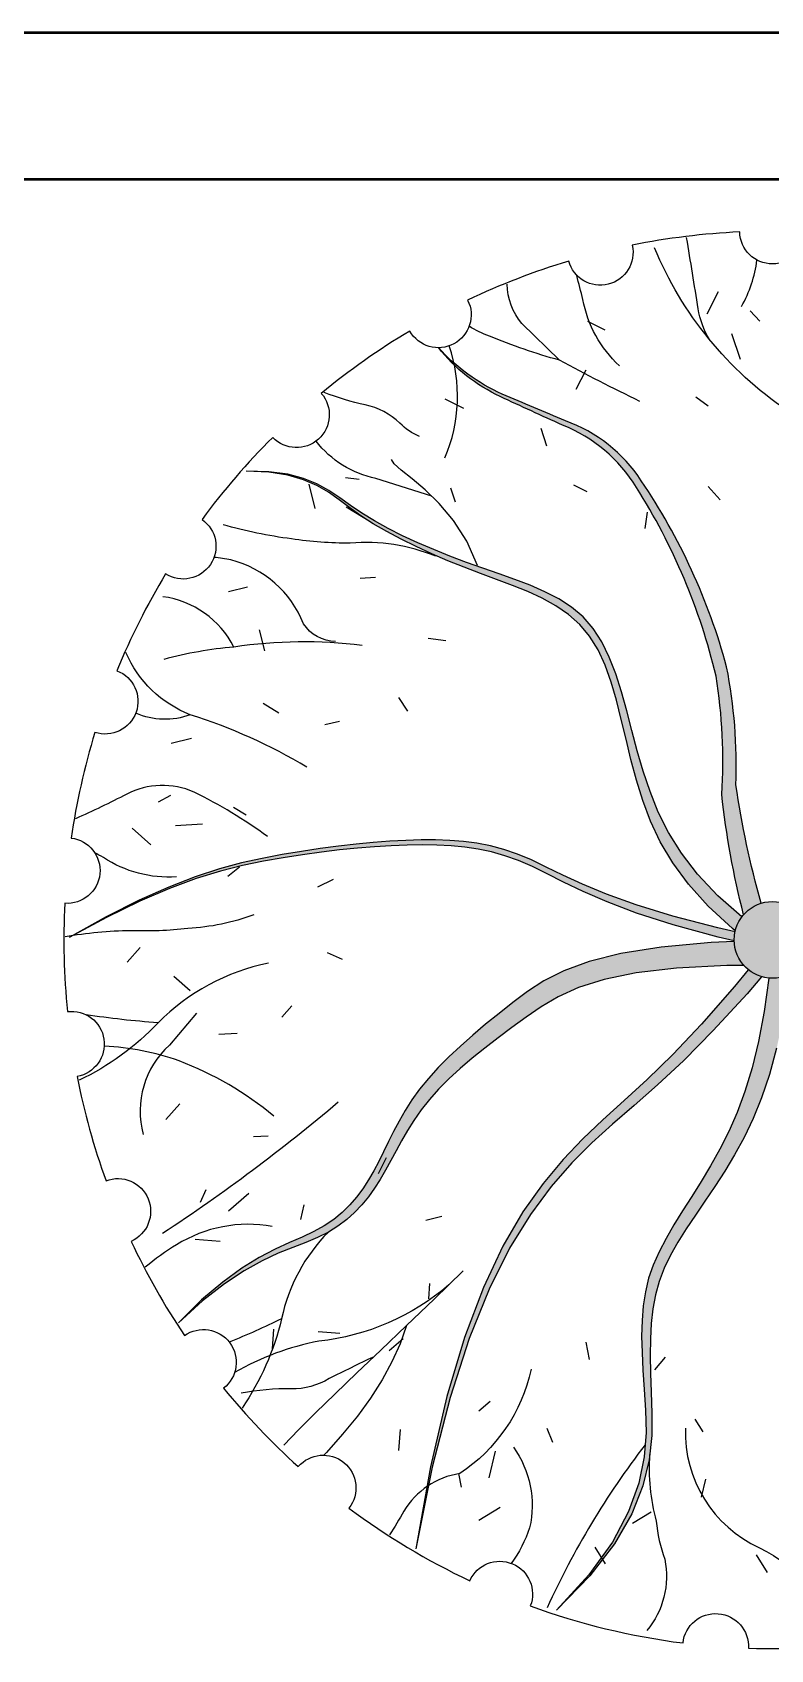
# Model space of a CAD drawing. Header units: millimetres. Extents: x 44692 to 659456, y -26273 to 96111.
# Drawn here: x 249103 to 250359, y 33752 to 36504 of the extents above; entities that cross this region are included whole.
import ezdxf

# ---------------------------------------------------------------- set-up
doc = ezdxf.new("R2010")
doc.units = ezdxf.units.MM
doc.header["$LTSCALE"] = 100
doc.layers.add('Paredes', color=7, linetype='Continuous', lineweight=50)
doc.layers.add('Tree', color=7, linetype='Continuous')

msp = doc.modelspace()

# ---------------------------------------------------------------- hatches: boundary and pattern name
at = {"layer": 'Tree', "true_color": 0x58ba48}
h = msp.add_hatch(color=85, dxfattribs=at)
h.dxf.hatch_style = 1
h.paths.add_polyline_path([(250313.3171580118, 35002.3013123068, -0.140019061588322), (250343.3763457659, 35021.90146235887, -0.0340435231405072), (250300.4431083499, 35223.37358324624, 0.05762779572593946), (250284.5465270616, 35424.30215109149, 0.08307395437007058), (250139.1551863997, 35741.03201303729, 0.16295893780334), (250010.3666661168, 35843.0434780552, -0.004167166116581813), (249902.7360817842, 35888.41353065573, -0.103299147914586), (249793.9235588554, 35967.49871635417, 0.116597600692826), (249899.2596199295, 35884.27656301615, 0.00416716611644378), (250005.4285208058, 35835.58417303006, -0.1629589378028835), (250130.985208204, 35729.62031031642, -0.0830739543700715), (250266.4650769521, 35408.52584983531, -0.05762779572593858), (250276.1108308777, 35207.20036683768, 0.03441688328855973)])
h = msp.add_hatch(color=85, dxfattribs=at)
h.dxf.hatch_style = 1
h.paths.add_polyline_path([(250269.5332119857, 35034.75628282306), (250235.1769718534, 35071.15729525606), (250207.5294359698, 35106.92850765433), (250185.5195164857, 35142.21518734789), (250168.0761255515, 35177.16260166653), (250154.1281753182, 35211.91601794017), (250142.6045779361, 35246.62070349853), (250132.5287241085, 35281.32347321724), (250123.3019187495, 35315.67733215318), (250114.419945325, 35349.23683290865), (250105.3785873023, 35381.55652808602), (250095.6736281477, 35412.19097028771), (250084.8008513275, 35440.69471211609), (250072.2560403085, 35466.62230617353), (250057.5349785571, 35489.52830506249), (250040.2673113666, 35509.12624347282), (250020.6181313366, 35525.76558444513), (249998.8863928938, 35539.95477310759), (249975.3710504645, 35552.20225458836), (249950.3710584753, 35563.01647401556), (249924.1853713527, 35572.90587651743), (249897.1129435229, 35582.37890722205), (249869.4527294128, 35591.94401125755), (249841.5055260941, 35602.01790608963), (249813.5795012223, 35612.65039853353), (249785.9846650976, 35623.79956774201), (249759.0310280207, 35635.42349286778), (249733.0286002922, 35647.48025306356), (249708.2873922129, 35659.92792748209), (249685.1174140833, 35672.72459527616), (249663.8286762041, 35685.8283355984), (249644.474446154, 35699.12077745383), (249626.0810206246, 35712.17774925612), (249607.417953586, 35724.49862927117), (249587.2547990076, 35735.58279576496), (249564.3611108594, 35744.92962700327), (249537.5064431108, 35752.03850125209), (249505.460349732, 35756.40879677735), (249466.9923846927, 35757.53989184488), (249505.4254552497, 35755.54921410138), (249537.3658535994, 35750.46369179978), (249564.0549086189, 35742.75631772396), (249586.7339491845, 35732.90008465783), (249606.6443041731, 35721.36798538496), (249625.0273024616, 35708.63301268935), (249643.1242729271, 35695.16815935475), (249662.176544446, 35681.44641816495), (249683.1670584498, 35667.87008976653), (249706.0452065873, 35654.55870625644), (249730.5019930621, 35641.56110759459), (249756.2284220778, 35628.92613374073), (249782.9154978381, 35616.70262465454), (249810.2542245459, 35604.93942029592), (249837.935606405, 35593.68536062459), (249865.650647619, 35582.98928560038), (249893.0901442098, 35572.80828925081), (249919.9440594745, 35562.73248187426), (249945.9021485279, 35552.26022783714), (249970.6541664858, 35540.88989150576), (249993.8898684636, 35528.11983724632), (250015.2990095765, 35513.44842942512), (250034.57134494, 35496.37403240847), (250051.3966296691, 35476.39501056257), (250065.6020009492, 35453.16567843736), (250077.5641242433, 35426.96415131756), (250087.7970470842, 35398.22449467152), (250096.8148170043, 35367.38077396744), (250105.1314815367, 35334.86705467378), (250113.2610882139, 35301.11740225863), (250121.7176845685, 35266.56588219049), (250131.0153181333, 35231.64655993768), (250141.7602907039, 35196.69296125611), (250154.9279211244, 35161.63645305138), (250171.585782503, 35126.30786251726), (250192.801447947, 35090.53801684713), (250219.6424905636, 35054.15774323464), (250253.1764834606, 35016.99786887313), (250294.4709997455, 34978.88922095608), (250299.2372219317, 34975.15911485093, -0.1007067667586986), (250310.4054301209, 34998.69524996222)])
h = msp.add_hatch(color=85, dxfattribs=at)
h.dxf.hatch_style = 1
h.paths.add_polyline_path([(250298.8461839124, 34973.48252116954), (250269.7312449578, 34979.86980250342), (250193.1169084868, 34999.7638835808), (250130.6069418818, 35018.92873990102), (250079.9951400436, 35037.12707959978), (250039.0752978726, 35054.12161081259), (250005.6412102694, 35069.67504167509), (249977.4866721348, 35083.55008032292), (249952.4054783693, 35095.5094348916), (249928.5169720375, 35105.38599391902), (249905.2426888607, 35113.29336755224), (249882.329712724, 35119.41534634056), (249859.5251275127, 35123.93572083337), (249836.5760171124, 35127.03828157996), (249813.229465408, 35128.90681912967), (249789.2325562852, 35129.72512403177), (249764.3323736289, 35129.67698683562), (249738.3260919778, 35128.91583986881), (249711.2112484834, 35127.47368257184), (249683.0354709498, 35125.35215616321), (249653.8463871821, 35122.55290186172), (249623.6916249846, 35119.077560886), (249592.618812162, 35114.92777445463), (249560.6755765185, 35110.10518378632), (249527.9095458591, 35104.61143009983), (249494.2195948903, 35098.30569589974), (249458.9095859262, 35090.47732883492), (249421.1346281836, 35080.27321784037), (249380.0498308789, 35066.84025185103), (249334.810303228, 35049.32531980188), (249284.5711544479, 35026.87531062773), (249228.4874937547, 34998.63711326366), (249165.714430365, 34963.75761664449), (249228.9755651575, 34997.74387263872), (249285.4538363633, 35025.18431120522), (249336.006141773, 35046.9199823439), (249381.4893791769, 35063.79193605446), (249422.7604463652, 35076.6412223368), (249460.6762411292, 35086.30889119063), (249496.093661259, 35093.63599261588), (249529.8696045447, 35099.46357661212), (249562.710211432, 35104.49235718204), (249594.7185929835, 35108.86170433923), (249625.8471029165, 35112.57065209972), (249656.0480949486, 35115.61823447971), (249685.2739227972, 35118.00348549552), (249713.4769401798, 35119.72543916335), (249740.6095008139, 35120.78312949917), (249766.6239584163, 35121.17559051963), (249791.5223220338, 35120.87079109029), (249815.5052220231, 35119.7124394763), (249838.8229440709, 35117.51317879233), (249861.7257738633, 35114.08565215317), (249884.463997086, 35109.24250267342), (249907.2878994253, 35102.79637346798), (249930.4477665669, 35094.55990765147), (249954.1938841975, 35084.34574833862), (249979.1030481916, 35072.03209772129), (250007.0580951794, 35057.75939429994), (250040.2683719805, 35041.7336356521), (250080.9432254142, 35024.16081935514), (250131.2920022993, 35005.24694298672), (250193.5240494551, 34985.19800412432), (250269.8487137009, 34964.22000034542), (250297.3510060854, 34957.77661344001, -0.00653398180445521), (250297.328695831, 34959.48378852943, -0.05404261010669364)])
h = msp.add_hatch(color=85, dxfattribs=at)
h.dxf.hatch_style = 1
h.paths.add_polyline_path([(250427.9836169686, 34959.48378852943, 1), (250297.3286958311, 34959.48378852943, 1)])
h = msp.add_hatch(color=85, dxfattribs=at)
h.dxf.hatch_style = 1
h.paths.add_polyline_path([(250172.8337008314, 34947.29787203934), (250104.5189028063, 34936.27666168589), (250050.3301397389, 34922.67644468197), (250007.5637229691, 34907.02709209306), (249973.5159638366, 34889.85847498463), (249945.4831736817, 34871.70046442196), (249920.7616638445, 34853.08293147058), (249897.1247920216, 34834.44664901512), (249874.2541013373, 34815.87599721714), (249852.3081812734, 34797.36625805763), (249831.4456213106, 34778.91271351737), (249811.8250109305, 34760.51064557729), (249793.6049396144, 34742.15533621821), (249776.9439968437, 34723.84206742107), (249762.0007720996, 34705.5661211667), (249748.857093217, 34687.33498921957), (249737.287741447, 34669.20500247859), (249726.9907363936, 34651.24470162607), (249717.6640976612, 34633.52262734457), (249709.0058448545, 34616.10732031646), (249700.7139975776, 34599.06732122416), (249692.4865754353, 34582.47117075014), (249684.0215980316, 34566.3874095769), (249675.0375495056, 34550.88189427416), (249665.3347721339, 34536.00974496144), (249654.734072727, 34521.82339764576), (249643.0562580962, 34508.37528833395), (249630.1221350525, 34495.71785303294), (249615.752510407, 34483.90352774963), (249599.7681909699, 34472.98474849098), (249581.989983553, 34463.01395126384), (249562.2347535355, 34453.81760024501), (249540.3036005723, 34444.31827229039), (249515.9936828865, 34433.21257242573), (249489.1021587017, 34419.19710567677), (249459.426186241, 34400.96847706933), (249426.7629237277, 34377.22329162913), (249390.9095293853, 34346.65815438196), (249351.6631614371, 34307.96967035349), (249392.5275309406, 34344.94506079933), (249429.6547668573, 34373.94957517213), (249463.3032438369, 34396.27674576198), (249493.7313365294, 34413.22010485908), (249521.1974195848, 34426.07318475339), (249545.9598676531, 34436.12951773503), (249568.2770553842, 34444.68263609407), (249588.4073574279, 34453.02607212069), (249606.5955506288, 34462.22776133499), (249623.0320206087, 34472.45325217741), (249637.8935551828, 34483.64249631851), (249651.3569421685, 34495.73544542865), (249663.5989693818, 34508.6720511785), (249674.7964246383, 34522.39226523846), (249685.1260957543, 34536.83603927913), (249694.7647705465, 34551.94332497094), (249703.9095679157, 34567.65051749546), (249712.8389311024, 34583.87978607843), (249721.8516344337, 34600.54974345678), (249731.2464522345, 34617.57900236712), (249741.3221588315, 34634.88617554639), (249752.3775285502, 34652.38987573136), (249764.7113357166, 34670.00871565885), (249778.6223546569, 34687.66130806563), (249794.3331901726, 34705.28174576298), (249811.7617689684, 34722.86604185945), (249830.7498482241, 34740.42568953834), (249851.1391851201, 34757.97218198249), (249872.7715368368, 34775.5170123753), (249895.4886605537, 34793.07167389961), (249919.1323134518, 34810.64765973859), (249943.5442527106, 34828.25646307537), (249969.0390369594, 34845.8001673007), (249997.8224306208, 34862.74321663619), (250032.5729995669, 34878.44064551101), (250075.9693096691, 34892.24748835457), (250130.6899267989, 34903.51877959604), (250199.4134168283, 34911.60955366465), (250284.8183456291, 34915.87484498967), (250314.0666679176, 34915.81756916714, -0.1745613051925293), (250297.3830706057, 34956.81894795779), (250257.9782224741, 34955.21020467701)])
h = msp.add_hatch(color=85, dxfattribs=at)
h.dxf.hatch_style = 1
h.paths.add_polyline_path([(250319.4678117303, 34867.82432610969), (250344.1450631666, 34896.83383616173, -0.09913028873554863), (250321.4506101678, 34908.79079035331), (250298.2074254655, 34880.19593292004), (250242.0080711034, 34816.19531020953), (250192.7748709581, 34764.48832538795), (250149.2246026801, 34722.08138344114), (250110.0740439192, 34685.98088935512), (250074.0399723263, 34653.19324811586), (250039.8391655511, 34620.72486470925), (250006.1884012442, 34585.58214412141), (249972.1025128447, 34544.91603724325), (249937.7885569481, 34496.455678587), (249903.751645939, 34438.07474856987), (249870.4968922014, 34367.64692760913), (249838.5294081203, 34283.04589612207), (249808.3543060799, 34182.14533452595), (249780.4766984648, 34062.81892323801), (249755.4016976594, 33922.94034267561), (249783.5969146811, 34062.22351718938), (249814.134668829, 34180.89701468909), (249846.5575001033, 34281.09791351591), (249880.4079485046, 34364.96329201145), (249915.2285540327, 34434.63022851705), (249950.5618566877, 34492.23580137421), (249985.9503964702, 34539.91708892425), (250020.9367133799, 34579.81116950881), (250055.364559547, 34614.19296930245), (250090.2825356186, 34645.88880581409), (250127.0404543715, 34677.86284438551), (250166.9881285825, 34713.07925035884), (250211.4753710279, 34754.50218907595), (250261.851994485, 34805.0958258789)])
h = msp.add_hatch(color=85, dxfattribs=at)
h.dxf.hatch_style = 1
h.paths.add_polyline_path([(250390.6295316187, 34882.6484827289), (250393.1063468657, 34901.68704982415, -0.1466419400419473), (250356.2954620821, 34894.46672406048), (250348.3514420856, 34837.44296041046), (250338.8335028981, 34786.68097202572), (250327.9223715235, 34741.67900622195), (250315.7559448387, 34701.62786709679), (250302.4721197205, 34665.71835874788), (250288.208793045, 34633.14128527276), (250273.1038616887, 34603.08745076895), (250257.3361579131, 34574.84490829165), (250241.2482555172, 34548.09070672541), (250225.2236636851, 34522.59914391217), (250209.6458916003, 34498.14451769389), (250194.8984484468, 34474.50112591261), (250181.3648434084, 34451.44326641018), (250169.4285856688, 34428.7452370285), (250159.4731844121, 34406.18133560986), (250151.7788179761, 34383.50839329695), (250146.2123413152, 34360.41337443735), (250142.5372785386, 34336.56577667922), (250140.5171537548, 34311.63509767124), (250139.9154910725, 34285.29083506151), (250140.4958146003, 34257.2024864985), (250142.0216484471, 34227.03954963068), (250144.2565167216, 34194.47152210631), (250146.6432540738, 34159.18926367065), (250147.3419373196, 34120.96908245672), (250144.1919538155, 34079.60864869389), (250135.0326909181, 34034.90563261202), (250117.7035359849, 33986.65770444088), (250090.0438763716, 33934.66253441003), (250049.8930994363, 33878.71779274914), (249995.0905925351, 33818.62114968797), (250051.7902823472, 33876.93123839591), (250093.7127488413, 33931.5609538541), (250123.0239776178, 33982.64330250885), (250141.8899542745, 34030.31129080594), (250152.4766644111, 34074.69792519197), (250156.9500936264, 34115.93621211301), (250157.4762275193, 34154.15915801509), (250156.2210516887, 34189.49976934458), (250155.0307112669, 34222.12267759496), (250154.4719895163, 34252.31901444947), (250154.7918292336, 34280.41153663861), (250156.2371732137, 34306.72300089303), (250159.0549642534, 34331.57616394324), (250163.4921451478, 34355.29378251997), (250169.7956586937, 34378.19861335374), (250178.2124476861, 34400.61341317507), (250188.8856175367, 34422.84679138799), (250201.5429241189, 34445.15076809), (250215.8082859209, 34467.76321605173), (250231.3056214315, 34490.9220080442), (250247.6588491405, 34514.86501683823), (250264.4918875351, 34539.8301152046), (250281.4286551058, 34566.05517591414), (250298.0930703395, 34593.77807173767), (250314.1530816592, 34623.33256303892), (250329.4527572178, 34655.43596055161), (250343.8801951016, 34690.90146260281), (250357.3234933971, 34730.5422675193), (250369.6707501911, 34775.17157362801), (250380.8100635697, 34825.60257925558)])

# ---------------------------------------------------------------- linework, layer by layer
at = {"layer": 'Paredes'}
for p, q in [((246357.4965816539, 36504.17299816339), (280365.567759114, 36504.17299816338)), ((246357.4965816539, 36254.17299816338), (280115.5677591141, 36254.17299816338))]:
    msp.add_line(p, q, dxfattribs=at)
at = {"layer": 'Tree', "color": 85, "true_color": 0x58ba48}
for points in [[(250418.437104433, 36164.48946066068, -0.9771344084684057), (250306.8752083666, 36164.48946066068, 0.03825928851596554), (250123.9237012595, 36141.92067855559, -0.9771344084683784), (250015.7063039357, 36114.80884404722, 0.03825928851593613), (249843.7241529811, 36048.4556705631, -0.9771344084701021), (249745.3397233495, 35995.85756546426, 0.03825928851596242), (249594.6385870597, 35889.69838592997, -0.9771344084690086), (249511.9860316968, 35814.76767296185, 0.03825928851591339), (249391.6016073597, 35675.16755027085, -0.9771344084715986), (249329.6365854507, 35582.39690451602, 0.0382592885159701), (249246.7868492749, 35417.72594443485, -0.9771344084695898), (249209.2246425637, 35312.67768275992, 0.03825928851592784), (249168.8770762481, 35132.80918142971, -0.9771344084700386), (249157.9698291948, 35021.78175862047, 0.03825928851596275), (249162.543581025, 34837.50022218061, -0.9771344084685398), (249178.9452673493, 34727.15058992178, 0.03825928851589282), (249228.1661055706, 34549.50512005798, -0.977134408471768), (249270.8933174742, 34446.44959125491, 0.03825928851590828), (249361.8100726042, 34286.09140619731, -0.9771344084698461), (249428.3009836656, 34196.50895590603, 0.03825928851597287), (249555.462493902, 34063.0527676163, -0.977134408466895), (249641.7304603603, 33992.3145557568, 0.04984636023428053), (249847.3975286286, 33868.76900888292, -0.9771344084688731), (249950.3657463319, 33825.83181292228, 0.05560074136262472), (250210.3008134235, 33762.84765607368, -0.9771344084677737), (250321.5025028436, 33753.88992622297, 0.04596090557338388), (250542.4361275643, 33766.65968330685, -0.9771344084659402)], [(250255.5128752603, 35981.22575950698, -0.09487929127110588), (250235.9979251395, 36033.46931802477, 0.003678638740105336), (250216.4347358943, 36154.82929492672, 0.003678638740105336)], [(250387.3330531736, 35860.73845854627, -0.1463330391408331), (250161.9573373548, 36137.41284734503, 4.068216872405228)], [(250309.7202890051, 36037.66936201181, 0.09999788612896528), (250336.1357528295, 36116.68965121611, 0.09999788612896528)], [(250000.1367818415, 35946.11523522052), (249936.016885887, 36008.37657365817, -0.1699887891293115), (249910.9944079139, 36075.83196380162, -0.1699887891293115)], [(250137.0449551045, 35876.02332209481, -0.01206623508506849), (250000.1367818415, 35946.11523522052, -0.03141018361026883), (249880.7393504156, 35987.10084077977, -0.05418321190635641), (249846.2812153518, 36004.01104371723, -0.05418321190635641)], [(250343.3763457659, 35021.90146235887, -0.0340435231405093), (250300.4431083499, 35223.37358324624, 0.0576277957259388), (250284.5465270616, 35424.30215109149, 0.0830739543700708), (250139.1551863997, 35741.03201303729, 0.162958937802869), (250010.3666661172, 35843.04347805504, -0.004167166116601735), (249902.7360817842, 35888.41353065578, -0.1032991479145188), (249793.9235588554, 35967.49871635417)], [(250313.3171580118, 35002.30131230685, -0.03441688328855501), (250276.1108308777, 35207.20036683768, 0.0576277957259388), (250266.4650769521, 35408.52584983531, 0.0830739543700708), (250130.985208204, 35729.62031031642, 0.162958937802869), (250005.4285208058, 35835.58417303006, -0.004167166116601735), (249899.2596199255, 35884.27656301804, -0.1165976006889923), (249793.9235588554, 35967.49871635417)], [(249805.0887970394, 35779.81112051238, 0.1845520339931323), (249812.2651062555, 35970.59955094628, 0.1845520339931323)], [(249761.5928628324, 35816.37343762208, -0.08936314730732264), (249728.3324720188, 35838.8183614731, 0.1423412172876668), (249669.5475325478, 35870.10555131118, -0.04408808452593267), (249599.7608933613, 35891.26831357385, -0.04408808452593267)], [(249782.5290782579, 35714.75687723558), (249687.4431869083, 35744.98777245186, -0.1833867004047375), (249585.8122188329, 35808.54706130358)], [(249789.446090638, 35612.54359255623, 0.1177708694785273), (249644.0046507106, 35634.76163003018, -0.03605382607637624), (249543.8311738426, 35642.03315298387, -0.03698803583189561), (249427.2963222603, 35665.99982068971)], [(249618.9343280781, 35467.52760102454, -0.2515943069704767), (249564.2933569483, 35497.5437572805, 0.2399273849801263), (249440.8130489394, 35606.16377182806, 0.008181159492485499), (249412.0387411239, 35610.58605538056, 0.008181159492485499)], [(249445.9135583496, 35457.95652713649, 0.2449098037590338), (249324.9778742087, 35543.64180334155, -1.347049373891924)], [(249664.4465672694, 35460.43185947607, 0.06870406845379579), (249445.9135583496, 35457.95652713649, 0.0430098045770262), (249326.7240071907, 35437.00500540902, -0.08888617599059573)], [(249570.2654432798, 35253.28539086076, 0.05857015781231719), (249371.6573969643, 35342.66851460745, -0.2009569569063995), (249262.1434486775, 35448.46575508943, 0.07530544526219696)], [(249371.6573969643, 35342.66851460745, -0.1934543971859791), (249278.7946812502, 35345.4183404729, 0.009271054038152185)], [(249502.9542784002, 35135.47240889638, 0.04182949228826992), (249377.9884624078, 35211.14666652382, 0.2264972251209593), (249263.4356022091, 35207.56633152457, -0.01443465669711541), (249176.1789004219, 35165.64708430778, -0.01443465669711541)], [(249348.0730393304, 35066.73395666639, -0.1639919496343657), (249223.7097602166, 35099.79949159062, -0.003702940827050839), (249208.751605724, 35108.08866835984, -0.003702940827050839)], [(249479.7319415995, 35002.44930688436, -0.07729798047233992), (249367.4221978217, 34979.0229978955, -0.03971891198606818), (249270.2611111584, 34975.18528582048, 0.03491285248905845), (249158.4129420379, 34964.94859797477, 0.03491285248905845)], [(249504.803565618, 34919.86175130282, 0.1481112706608062), (249316.6912527133, 34818.51856745259, -0.09218963162576765), (249182.3349090313, 34720.58352379677, -0.09218963162576765)], [(249316.6912527133, 34818.51856745259, -0.02207839247359881), (249194.0985931254, 34832.20081263096, -0.02207839247359881)], [(249382.1104080452, 34834.89057739302), (249335.9974778319, 34780.22779547729, 0.2822262566118592), (249291.3294375867, 34628.55124961213, -4.827061023014863)], [(249513.8578631103, 34659.70016857106, 0.08246095775844463), (249352.6473687333, 34753.61403591959, 0.07179669138663881), (249225.1485208728, 34778.54886638347, 0.07179669138663881)], [(249511.0670652498, 34471.80180309238, 0.1857569465264621), (249348.2736061097, 34440.55280719438, 0.0417327825022011), (249295.0445676563, 34402.31498191912, 0.0417327825022011)], [(249606.5955506288, 34462.22776133499, 0.1453428096833645), (249527.0751279636, 34314.7217252704, -0.09218963162506882), (249459.6320968, 34162.75351342817, -0.09218963162506882)], [(249811.4213223009, 34372.229604655, -0.1514149092063965), (249590.6525783357, 34276.46798954521, 0.08487535422749601), (249447.0010716801, 34223.03487472237, 0.08487535422749601)], [(249527.0751279636, 34314.7217252704, -0.01746042979560194), (249438.0372026312, 34274.81827080869, -0.01746042979560194)], [(249683.5853115341, 34249.57660843409, 0.00578039309179394), (249607.7310757058, 34212.85887487012, -0.1423412172876668), (249543.4798267711, 34195.35646455172, 0.05173126772115867), (249458.2950557568, 34187.96608693803, -47.27720597948539)], [(249951.7194481937, 34228.74172806368, -0.196417445124789), (249830.2429231171, 34051.12580458024, 0.2264972251209593), (249735.2430834578, 33987.01490813364, -0.007003095131649664), (249710.8644974464, 33946.86381203394, -0.007003095131649664)], [(250214.2660802537, 34128.39855758705, 0.3009048176655483), (250340.277903562, 33924.79096786747, -0.3523600041785352), (250431.4175598685, 33751.50000000007, -4.509688680372927)], [(249921.9089641178, 34095.99656276115, -0.2141089299274639), (249949.1848916723, 33958.84804755564, -0.07460262697671682), (249918.0015485202, 33898.34322720749, -0.07460262697671682)], [(250145.7669455676, 34100.2888655753, 0.05648352632811073), (249979.0520295323, 33822.76976659124, 1.795613927209891)], [(250153.4768692897, 34083.9183093262, 0.08537041341665494), (250164.6605993443, 33970.45348487682, 0.06382453976133153), (250179.1657352149, 33905.29020379616, -0.2290892978786882), (250148.665776707, 33783.85162278744, 47.27720597948539)]]:
    msp.add_lwpolyline(points, format="xyb", dxfattribs=at)
for points, elevation in [([(250102.1816191822, 35936.83842831563, -0.1639919496342749), (250039.9996980732, 36049.50148117183, -0.009175025580325971), (250029.631487541, 36090.58355036155, -0.009175025580325971)], 0.01603291549731447), ([(249623.351535862, 34683.17776550964, -0.03065246127469261), (249324.4260733743, 34459.89512786957, -4.068216872405228)], -0.02118039114021618)]:
    msp.add_lwpolyline(points, format="xyb", dxfattribs=dict(at, elevation=elevation))
for points in [[(250270.0367043284, 36062.29321601408), (250250.7920094025, 36024.32177314255)], [(250047.4418270566, 36012.7099317008), (250077.2346701216, 35997.61031650529)], [(250324.7652294697, 36030.14181919656), (250340.8035067375, 36012.77037069379)], [(250293.1078673426, 35991.80351614719), (250307.4729400449, 35947.91367571154)], [(250044.7200429605, 35929.46644424043), (250027.9986912934, 35896.47377524729)], [(249804.9291674095, 35880.61493444968), (249836.7158258533, 35864.50481331062)], [(250232.14368314, 35883.64722545115), (250253.0121325192, 35868.40534734963)], [(249968.1850766415, 35830.40800644285), (249977.9863703249, 35800.46195432414)], [(250310.4054301209, 34998.69524996222), (250269.5332119857, 35034.75628282306), (250235.1769718534, 35071.15729525606), (250207.5294359698, 35106.92850765433), (250185.5195164857, 35142.21518734789), (250168.0761255515, 35177.16260166653), (250154.1281753182, 35211.91601794017), (250142.6045779361, 35246.62070349853), (250132.5287241085, 35281.32347321724), (250123.3019187495, 35315.67733215318), (250114.419945325, 35349.23683290865), (250105.3785873023, 35381.55652808602), (250095.6736281477, 35412.19097028771), (250084.8008513275, 35440.69471211609), (250072.2560403085, 35466.62230617353), (250057.5349785571, 35489.52830506249), (250040.2673113666, 35509.12624347282), (250020.6181313366, 35525.76558444513), (249998.8863928938, 35539.95477310759), (249975.3710504645, 35552.20225458836), (249950.3710584753, 35563.01647401556), (249924.1853713527, 35572.90587651743), (249897.1129435229, 35582.37890722205), (249869.4527294128, 35591.94401125755), (249841.5055260941, 35602.01790608963), (249813.5795012223, 35612.65039853353), (249785.9846650976, 35623.79956774201), (249759.0310280207, 35635.42349286778), (249733.0286002922, 35647.48025306356), (249708.2873922129, 35659.92792748209), (249685.1174140833, 35672.72459527616), (249663.8286762041, 35685.8283355984), (249644.474446154, 35699.12077745383), (249626.0810206246, 35712.17774925612), (249607.417953586, 35724.49862927117), (249587.2547990076, 35735.58279576496), (249564.3611108594, 35744.92962700327), (249537.5064431108, 35752.03850125209), (249505.460349732, 35756.40879677735), (249466.9923846927, 35757.53989184488)], [(250299.2372219317, 34975.15911485087), (250294.4709997455, 34978.88922095608), (250253.1764834606, 35016.99786887313), (250219.6424905636, 35054.15774323464), (250192.801447947, 35090.53801684713), (250171.585782503, 35126.30786251726), (250154.9279211244, 35161.63645305138), (250141.7602907039, 35196.69296125611), (250131.0153181333, 35231.64655993768), (250121.7176845685, 35266.56588219049), (250113.2610882139, 35301.11740225863), (250105.1314815367, 35334.86705467378), (250096.8148170043, 35367.38077396744), (250087.7970470842, 35398.22449467152), (250077.5641242433, 35426.96415131756), (250065.6020009492, 35453.16567843736), (250051.3966296691, 35476.39501056257), (250034.57134494, 35496.37403240847), (250015.2990095765, 35513.44842942512), (249993.8898684636, 35528.11983724632), (249970.6541664858, 35540.88989150576), (249945.9021485279, 35552.26022783714), (249919.9440594745, 35562.73248187426), (249893.0901442098, 35572.80828925081), (249865.650647619, 35582.98928560038), (249837.935606405, 35593.68536062459), (249810.2542245459, 35604.93942029592), (249782.9154978381, 35616.70262465454), (249756.2284220778, 35628.92613374073), (249730.5019930621, 35641.56110759459), (249706.0452065873, 35654.55870625644), (249683.1670584498, 35667.87008976653), (249662.176544446, 35681.44641816495), (249643.1242729271, 35695.16815935475), (249625.0273024616, 35708.63301268935), (249606.6443041731, 35721.36798538496), (249586.7339491845, 35732.90008465783), (249564.0549086189, 35742.75631772396), (249537.3658535994, 35750.46369179978), (249505.4254552497, 35755.54921410138), (249466.9923846927, 35757.53989184488)], [(249860.4111576201, 35596.47135912877), (249842.0857197758, 35638.20282220399), (249819.7852026952, 35673.236779757), (249795.5067490374, 35702.1904307155), (249771.2475014621, 35725.68097400713), (249749.0046026285, 35744.32560855961), (249730.775195196, 35758.74153330057), (249718.5564218238, 35769.54594715776), (249714.3454251716, 35777.35604905881)], [(249573.2551172021, 35735.12094310894), (249583.4284505849, 35693.78461472303)], [(249635.711941695, 35746.43769422053), (249659.1991537473, 35743.72763318725)], [(250023.7430505426, 35734.30683761403), (250046.7001108143, 35722.6717353392)], [(250253.3428992372, 35731.20215882374), (250273.3100678594, 35708.61113488398)], [(249814.7009205787, 35729.20384350836), (249822.5364132947, 35705.26393508104)], [(249636.7144966375, 35696.72845019941), (249676.226965024, 35672.82367558819)], [(250149.3577968921, 35687.45927552163), (250145.2514237994, 35659.84456225704)], [(249661.0307155704, 35574.97814642396), (249686.7908946935, 35577.03245874035)], [(249436.8415585514, 35552.36886381225), (249469.2745305786, 35560.35098147749)], [(249489.064604801, 35487.48712713971), (249497.904021886, 35451.5707727247)], [(249776.5173661138, 35473.23465204507), (249806.3869593606, 35469.12982748095)], [(249726.2129235714, 35372.26037606439), (249741.1085540575, 35348.64777601536)], [(249495.6435634587, 35362.47955748362), (249522.6029332331, 35346.16932214697)], [(249600.4334101648, 35325.85700785092), (249625.4248382066, 35332.00767819607)], [(249339.1375683611, 35294.07560279137), (249373.7410401377, 35302.59190475437)], [(249317.4193954959, 35194.48262829383), (249338.2916689869, 35205.58856184846)], [(249445.2867808036, 35185.663655489), (249466.8390322017, 35172.62468999055)], [(249346.4709776386, 35154.13390300347), (249392.5693547691, 35156.89307554637)], [(250298.8461839124, 34973.48252116954), (250269.7312449578, 34979.86980250342), (250193.1169084868, 34999.7638835808), (250130.6069418818, 35018.92873990102), (250079.9951400436, 35037.12707959978), (250039.0752978726, 35054.12161081259), (250005.6412102694, 35069.67504167509), (249977.4866721348, 35083.55008032292), (249952.4054783693, 35095.5094348916), (249928.5169720375, 35105.38599391902), (249905.2426888607, 35113.29336755224), (249882.329712724, 35119.41534634056), (249859.5251275127, 35123.93572083337), (249836.5760171124, 35127.03828157996), (249813.229465408, 35128.90681912967), (249789.2325562852, 35129.72512403177), (249764.3323736289, 35129.67698683562), (249738.3260919778, 35128.91583986881), (249711.2112484834, 35127.47368257184), (249683.0354709498, 35125.35215616321), (249653.8463871821, 35122.55290186172), (249623.6916249846, 35119.077560886), (249592.618812162, 35114.92777445463), (249560.6755765185, 35110.10518378632), (249527.9095458591, 35104.61143009983), (249494.2195948903, 35098.30569589974), (249458.9095859262, 35090.47732883492), (249421.1346281836, 35080.27321784037), (249380.0498308789, 35066.84025185103), (249334.810303228, 35049.32531980188), (249284.5711544479, 35026.87531062773), (249228.4874937547, 34998.63711326366), (249165.714430365, 34963.75761664449)], [(249272.4342361959, 35149.70250743421), (249304.2803339128, 35121.4533513981)], [(250297.3510060854, 34957.77661344001), (250269.8487137009, 34964.22000034542), (250193.5240494551, 34985.19800412432), (250131.2920022993, 35005.24694298672), (250080.9432254142, 35024.16081935514), (250040.2683719805, 35041.7336356521), (250007.0580951794, 35057.75939429994), (249979.1030481916, 35072.03209772129), (249954.1938841975, 35084.34574833862), (249930.4477665669, 35094.55990765147), (249907.2878994253, 35102.79637346798), (249884.463997086, 35109.24250267342), (249861.7257738633, 35114.08565215317), (249838.8229440709, 35117.51317879233), (249815.5052220231, 35119.7124394763), (249791.5223220338, 35120.87079109029), (249766.6239584163, 35121.17559051963), (249740.6095008139, 35120.78312949917), (249713.4769401798, 35119.72543916335), (249685.2739227972, 35118.00348549552), (249656.0480949486, 35115.61823447971), (249625.8471029165, 35112.57065209972), (249594.7185929835, 35108.86170433923), (249562.710211432, 35104.49235718204), (249529.8696045447, 35099.46357661212), (249496.093661259, 35093.63599261588), (249460.6762411292, 35086.30889119063), (249422.7604463652, 35076.6412223368), (249381.4893791769, 35063.79193605446), (249336.006141773, 35046.9199823439), (249285.4538363633, 35025.18431120522), (249228.9755651575, 34997.74387263872), (249165.714430365, 34963.75761664449)], [(249435.6201042199, 35067.72297659715), (249455.6580156375, 35084.04134457792)], [(249588.4554397087, 35049.54977302252), (249615.3733364727, 35063.13171026437)], [(249263.9177171731, 34921.81119479863), (249286.0823390274, 34946.798019627)], [(250297.3830706056, 34956.81894795779), (250257.9782224741, 34955.21020467701), (250172.8337008314, 34947.29787203934), (250104.5189028063, 34936.27666168589), (250050.3301397389, 34922.67644468197), (250007.5637229691, 34907.02709209306), (249973.5159638366, 34889.85847498463), (249945.4831736817, 34871.70046442196), (249920.7616638445, 34853.08293147058), (249897.1247920216, 34834.44664901512), (249874.2541013373, 34815.87599721714), (249852.3081812734, 34797.36625805763), (249831.4456213106, 34778.91271351737), (249811.8250109305, 34760.51064557729), (249793.6049396144, 34742.15533621821), (249776.9439968437, 34723.84206742107), (249762.0007720996, 34705.5661211667), (249748.857093217, 34687.33498921957), (249737.287741447, 34669.20500247859), (249726.9907363936, 34651.24470162607), (249717.6640976612, 34633.52262734457), (249709.0058448545, 34616.10732031647), (249700.7139975776, 34599.06732122417), (249692.4865754353, 34582.47117075014), (249684.0215980316, 34566.3874095769), (249675.0375495056, 34550.88189427416), (249665.3347721339, 34536.00974496144), (249654.734072727, 34521.82339764576), (249643.0562580962, 34508.37528833395), (249630.1221350525, 34495.71785303294), (249615.752510407, 34483.90352774963), (249599.7681909699, 34472.98474849098), (249581.989983553, 34463.01395126384), (249562.2347535355, 34453.81760024501), (249540.3036005723, 34444.31827229039), (249515.9936828865, 34433.21257242573), (249489.1021587017, 34419.19710567677), (249459.426186241, 34400.96847706933), (249426.7629237277, 34377.22329162913), (249390.9095293853, 34346.65815438196), (249351.6631614371, 34307.96967035349)], [(249604.3835847212, 34937.86881875641), (249630.0527856476, 34926.89034835027)], [(250314.0666679177, 34915.81756916714), (250284.8183456291, 34915.87484498967), (250199.4134168283, 34911.60955366465), (250130.6899267989, 34903.51877959604), (250075.9693096691, 34892.24748835457), (250032.5729995669, 34878.44064551101), (249997.8224306208, 34862.74321663619), (249969.0390369594, 34845.8001673007), (249943.5442527106, 34828.25646307537), (249919.1323134518, 34810.64765973859), (249895.4886605537, 34793.07167389961), (249872.7715368368, 34775.5170123753), (249851.1391851201, 34757.97218198249), (249830.7498482241, 34740.42568953834), (249811.7617689684, 34722.86604185945), (249794.3331901726, 34705.28174576298), (249778.6223546569, 34687.66130806563), (249764.7113357166, 34670.00871565885), (249752.3775285502, 34652.38987573136), (249741.3221588315, 34634.88617554639), (249731.2464522345, 34617.57900236712), (249721.8516344337, 34600.54974345678), (249712.8389311024, 34583.87978607843), (249703.9095679157, 34567.65051749546), (249694.7647705465, 34551.94332497094), (249685.1260957543, 34536.83603927913), (249674.7964246383, 34522.39226523846), (249663.5989693818, 34508.6720511785), (249651.3569421685, 34495.73544542865), (249637.8935551828, 34483.64249631851), (249623.0320206087, 34472.45325217741), (249606.5955506288, 34462.22776133499), (249588.4073574279, 34453.02607212069), (249568.2770553842, 34444.68263609407), (249545.9598676531, 34436.12951773503), (249521.1974195848, 34426.07318475339), (249493.7313365294, 34413.22010485908), (249463.3032438369, 34396.27674576198), (249429.6547668573, 34373.94957517213), (249392.5275309406, 34344.94506079933), (249351.6631614371, 34307.96967035349)], [(250321.4506101678, 34908.79079035336), (250298.2074254655, 34880.19593292004), (250242.0080711034, 34816.19531020953), (250192.7748709581, 34764.48832538795), (250149.2246026801, 34722.08138344114), (250110.0740439192, 34685.98088935512), (250074.0399723263, 34653.19324811586), (250039.8391655511, 34620.72486470925), (250006.1884012442, 34585.58214412141), (249972.1025128447, 34544.91603724325), (249937.7885569481, 34496.455678587), (249903.751645939, 34438.07474856987), (249870.4968922014, 34367.64692760913), (249838.5294081203, 34283.04589612207), (249808.3543060799, 34182.14533452595), (249780.4766984648, 34062.81892323801), (249755.4016976594, 33922.94034267561)], [(249343.7466581823, 34898.05774261638), (249371.4171305489, 34873.51258488859)], [(250344.1450631666, 34896.83383616173), (250319.4678117303, 34867.82432610969), (250261.851994485, 34805.0958258789), (250211.4753710279, 34754.50218907595), (250166.9881285825, 34713.07925035884), (250127.0404543715, 34677.86284438551), (250090.2825356186, 34645.88880581409), (250055.364559547, 34614.19296930245), (250020.9367133799, 34579.81116950881), (249985.9503964702, 34539.91708892425), (249950.5618566877, 34492.23580137421), (249915.2285540327, 34434.63022851705), (249880.4079485046, 34364.96329201145), (249846.5575001033, 34281.09791351591), (249814.134668829, 34180.89701468909), (249783.5969146811, 34062.22351718938), (249755.4016976594, 33922.94034267561)], [(250356.2954620821, 34894.46672406048), (250348.3514420856, 34837.44296041046), (250338.8335028981, 34786.68097202572), (250327.9223715235, 34741.67900622195), (250315.7559448387, 34701.62786709679), (250302.4721197205, 34665.71835874788), (250288.208793045, 34633.14128527276), (250273.1038616887, 34603.08745076895), (250257.3361579131, 34574.84490829165), (250241.2482555172, 34548.09070672541), (250225.2236636851, 34522.59914391217), (250209.6458916003, 34498.14451769389), (250194.8984484468, 34474.50112591261), (250181.3648434084, 34451.44326641018), (250169.4285856688, 34428.7452370285), (250159.4731844121, 34406.18133560986), (250151.7788179761, 34383.50839329695), (250146.2123413152, 34360.41337443735), (250142.5372785386, 34336.56577667922), (250140.5171537548, 34311.63509767124), (250139.9154910725, 34285.29083506151), (250140.4958146003, 34257.2024864985), (250142.0216484471, 34227.03954963068), (250144.2565167216, 34194.47152210631), (250146.6432540738, 34159.18926367065), (250147.3419373196, 34120.96908245672), (250144.1919538155, 34079.60864869389), (250135.0326909181, 34034.90563261202), (250117.7035359849, 33986.65770444088), (250090.0438763716, 33934.66253441003), (250049.8930994363, 33878.71779274914), (249995.0905925351, 33818.62114968797)], [(249527.1977431992, 34828.25082551202), (249544.2768302368, 34847.50457858051)], [(249420.1449847319, 34798.89388393402), (249451.5979221415, 34800.77646823952)], [(250369.6707501911, 34775.17157362801), (250357.3234933971, 34730.5422675193), (250343.8801951016, 34690.90146260281), (250329.4527572178, 34655.43596055161), (250314.1530816592, 34623.33256303892), (250298.0930703395, 34593.77807173767), (250281.4286551058, 34566.05517591414), (250264.4918875351, 34539.8301152046), (250247.6588491405, 34514.86501683823), (250231.3056214315, 34490.9220080442), (250215.8082859209, 34467.76321605173), (250201.5429241189, 34445.15076809), (250188.8856175367, 34422.84679138799), (250178.2124476861, 34400.61341317507), (250169.7956586937, 34378.19861335374), (250163.4921451478, 34355.29378251997), (250159.0549642534, 34331.57616394324), (250156.2371732137, 34306.72300089303), (250154.7918292336, 34280.41153663861), (250154.4719895163, 34252.31901444947), (250155.0307112669, 34222.12267759496), (250156.2210516887, 34189.49976934458), (250157.4762275193, 34154.15915801509), (250156.9500936264, 34115.93621211301), (250152.4766644111, 34074.69792519197), (250141.8899542745, 34030.31129080594), (250123.0239776178, 33982.64330250885), (250093.7127488413, 33931.5609538541), (250051.7902823472, 33876.93123839591), (249995.0905925351, 33818.62114968797)], [(249330.1593014334, 34653.71880232429), (249353.8072380496, 34680.37781115664)], [(249479.0950932454, 34624.75441837886), (249504.2396578235, 34626.25942129868)], [(249692.2558567901, 34561.9135814914), (249705.4354609497, 34589.0307387839)], [(249388.8305263831, 34512.93257836642), (249398.7019199316, 34534.41627335139)], [(249436.3924167317, 34498.44532037782), (249471.3877904646, 34528.57831267004)], [(249559.6734887196, 34483.74184248665), (249565.7221760488, 34508.86594265242)], [(249772.610564396, 34482.73364517633), (249799.6819617461, 34489.55816964114)], [(249380.1877605589, 34450.04993862879), (249422.6394250905, 34446.88056407922)], [(249836.2119856345, 34396.31708180015), (249786.6306589672, 34348.14212750989), (249739.7236765653, 34303.09063578022), (249695.7830131154, 34261.18823778341), (249655.1006433024, 34222.46056469178), (249617.9685418123, 34186.93324767823), (249584.6786833307, 34154.63191791497), (249555.523042543, 34125.5822065747), (249530.7935941346, 34099.80974483009)], [(249777.6502280436, 34348.7621543108), (249779.5663923256, 34374.42790066096)], [(249739.7236765653, 34303.09063578022), (249728.7612360165, 34272.07010523655), (249714.8282630895, 34241.22201679402), (249698.0000116842, 34210.46944050328), (249678.3517357011, 34179.7354464153), (249655.9586890409, 34148.94310458045), (249630.8961256043, 34118.01548505009), (249603.2392992914, 34086.87565787448), (249599.0075423722, 34082.46816632191)], [(249511.528899022, 34263.61902161621), (249514.0156277697, 34296.92709957145)], [(249589.4224415426, 34293.10600767446), (249626.3078904533, 34290.35219803434)], [(249710.290282874, 34260.53086223697), (249734.1676375264, 34281.09061248283)], [(250050.8629309831, 34245.14240247839), (250045.7157170874, 34274.85011821943)], [(250162.3377166399, 34227.83016657281), (250180.3207542321, 34249.18537782469)], [(249862.7190205502, 34157.74395310967), (249881.8074026048, 34174.18012760817)], [(250244.7014570814, 34122.04749864039), (250231.2611794673, 34143.99655690993)], [(249726.6983481668, 34090.51908937307), (249729.3514953397, 34126.05623146697)], [(249988.9355175342, 34104.23853253268), (249979.1655282446, 34128.16246065562)], [(249880.2938059437, 34044.14366190881), (249891.0895757877, 34089.04493984917)], [(249833.2297711996, 34028.11273270404), (249828.6891023385, 34051.31566112034)], [(250241.583906018, 34011.08622616385), (250248.9498632236, 34041.7223824144)], [(249862.9551560745, 33972.02953312083), (249899.2593432089, 33994.26002463695)], [(250124.4590611933, 33966.90539442452), (250156.0030831902, 33986.22104831286)], [(250078.4710293184, 33897.46486420262), (250061.0287228136, 33925.94955870223)], [(250354.2306566117, 33882.69644035633), (250335.6210651026, 33913.08740549388)]]:
    msp.add_lwpolyline(points, dxfattribs=at)
msp.add_circle((250362.6561563998, 34959.48378852943), 65.32746056874886, dxfattribs=at)

doc.saveas('drawing.dxf')
